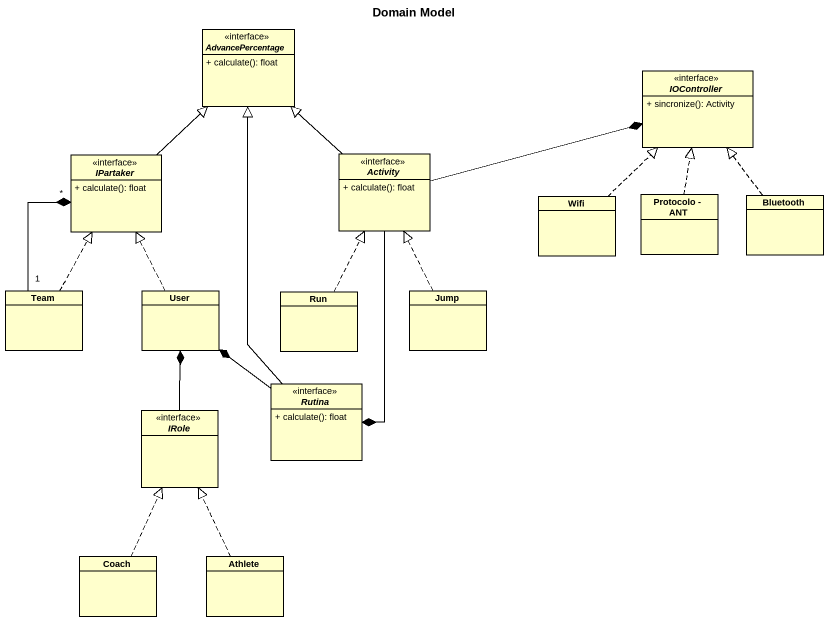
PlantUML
@startuml
title Domain Model
hide circle
hide empty members
skinparam classAttributeIconSize 0
interface AdvancePercentage <<interface>> {
  + calculate(): float
}
interface IOController <<interface>> {
  + sincronize(): Activity
}
interface IPartaker <<interface>> {
  + calculate(): float
}
interface Activity <<interface>> {
  + calculate(): float
}
class Wifi
class "Protocolo - ANT" as Protocolo_ANT
class Bluetooth
class Team
class User
class Run
class Jump
interface IRole <<interface>>
interface Rutina <<interface>> {
  + calculate(): float
}
class Coach
class Athlete
IPartaker -up-|> AdvancePercentage
Activity -up-|> AdvancePercentage
Activity -right-* IOController
Activity --* Rutina
Wifi .up.|> IOController
Protocolo_ANT .up.|> IOController
Bluetooth .up.|> IOController
Team .up.|> IPartaker
Team "1" -up-* "*" IPartaker
User .up.|> IPartaker
Run .up.|> Activity
Jump .up.|> Activity
IRole -up-* User
Rutina -up-|> AdvancePercentage
Rutina -up-* User
Coach .up.|> IRole
Athlete .up.|> IRole
@enduml
